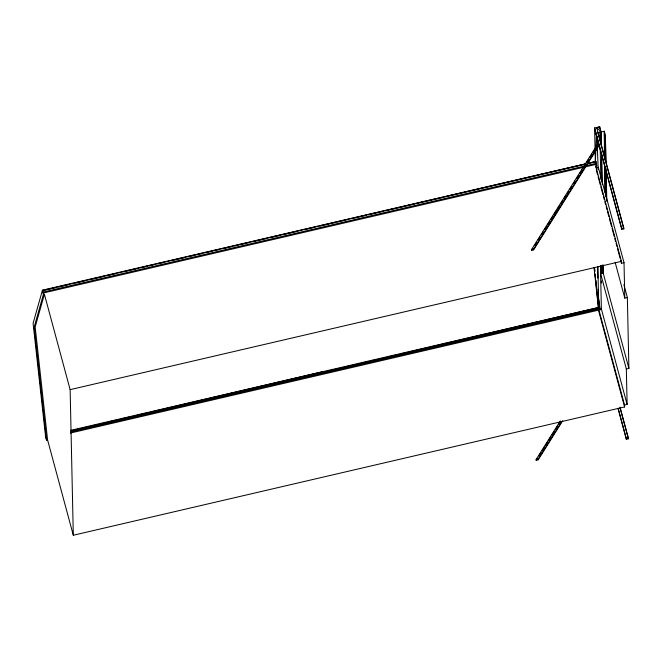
<?xml version="1.0" encoding="UTF-8"?>
<svg xmlns="http://www.w3.org/2000/svg" width="662" height="662" viewBox="0 0 662 662"><rect width="100%" height="100%" fill="white"/><g stroke="black" fill="none" stroke-linecap="round" stroke-linejoin="round"><path stroke-width="0.99" d="M595.395 161.9L595.85 149.678M595.932 147.634L596.429 134.394M42.376 290.444L33.1 323.321L45.686 437.805L46.555 440.098L47.573 439.858L35.169 326.97L44.404 294.267L43.378 294.499L34.151 327.202L46.555 440.098M595.709 161.677L589.668 163.084L595.709 161.677L595.817 162.422L595.792 161.404L587.74 163.274M595.436 166.832L595.684 165.963L596.702 165.723L595.792 161.404M596.23 167.42L596.702 165.723M533.646 249.847L533.622 249.036L599.102 144.655L599.118 145.475L533.646 249.847L531.594 250.327L531.578 249.516L598.572 142.702L598.589 143.522L593.102 152.277M531.594 250.327L532.695 248.573M534.888 245.072L536.534 242.449M538.181 239.818L539.836 237.195M541.483 234.571L543.13 231.94M544.776 229.317L546.423 226.685M547.524 224.939L549.717 221.439M550.817 219.685L553.01 216.184M554.111 214.43L556.303 210.93M557.404 209.184L559.605 205.675M560.697 203.929L562.899 200.429M563.999 198.674L566.192 195.174M567.293 193.42L568.385 191.674M570.04 189.042L571.687 186.419M573.333 183.788L574.98 181.165M576.627 178.541L578.274 175.91M579.92 173.287L582.121 169.786M583.214 168.032L585.415 164.532M586.507 162.778L588.708 159.277M589.809 157.531L592.002 154.023M562.774 420.651L538.223 459.792L536.17 460.272L536.154 459.453L560.317 420.933M536.17 460.272L537.271 458.518M538.918 455.895L541.111 452.386M542.211 450.64L544.412 447.14M545.505 445.385L547.706 441.885M548.798 440.131L550.999 436.63M552.1 434.876L554.293 431.376M555.393 429.63L557.586 426.129M558.687 424.375L559.787 422.621M538.223 459.792L538.198 458.973L561.666 421.578M77.752 429.233L80.772 428.529M94.856 425.219L97.868 424.507M108.932 421.909L111.952 421.206M113.963 420.726L117.985 419.782M123.016 418.599L129.049 417.184M137.1 415.297L146.153 413.171M151.176 411.987L160.229 409.861M162.24 409.389L177.333 405.847M179.344 405.376L322.171 371.821L322.228 372.408M345.365 366.971L348.386 366.268M361.46 363.198L365.482 362.246M373.525 360.36L376.546 359.648M387.609 357.05L396.662 354.923M401.693 353.74L407.726 352.325M409.737 351.853L413.758 350.91M415.769 350.438L427.842 347.6M429.853 347.128L456.002 340.988M458.013 340.516L598.829 307.433L598.522 304.661M598.043 132.665L604.29 131.217L605.374 135.205L605.953 162.066M42.335 290.618L42.484 291.197L42.467 290.179L585.729 163.746M318.033 226.296L43.336 290.386L50.378 288.748M319.043 226.065L585.647 164.019L444.773 196.887M52.389 288.276L56.419 287.341M58.43 286.869L67.483 284.768M75.534 282.889L84.587 280.787M89.618 279.612L98.671 277.502M100.682 277.039L104.704 276.104M106.714 275.632L115.776 273.522M123.819 271.652L135.892 268.846M140.923 267.671L146.964 266.265M148.975 265.801L152.996 264.866M158.028 263.691L164.06 262.284M172.112 260.414L184.185 257.601M189.216 256.434L195.249 255.027M197.259 254.564L201.289 253.62M206.321 252.454L212.353 251.047M214.364 250.584L218.386 249.64M223.417 248.473L232.478 246.363M234.489 245.9L238.51 244.965M240.521 244.493L249.574 242.383M254.605 241.216L266.678 238.403M271.71 237.236L280.762 235.126M282.773 234.662L286.803 233.719M288.814 233.256L297.867 231.146M305.918 229.275L314.971 227.165M320.003 225.999L329.055 223.888M331.066 223.417L335.088 222.482M337.107 222.002L346.16 219.908M354.211 218.013L366.276 215.224M368.295 214.728L377.348 212.651M379.367 212.146L383.381 211.244M385.408 210.739L394.444 208.671M396.472 208.158L414.569 203.987M416.597 203.457L442.737 197.433M43.378 294.499L42.972 292.066L584.232 166.104M586.242 165.632L596.305 163.291M42.997 293.084L583.247 167.354M585.258 166.89L596.321 164.308M596.297 167.767L598.283 167.304L624.018 262.69L624.796 298.123L627.353 297.528L623.869 284.61M531.578 249.516L533.622 249.036M623.778 228.051L623.794 228.87L621.75 229.342L621.734 228.531L623.778 228.051L596.644 127.476L601.113 131.953L601.452 147.452M597.869 266.496L598.812 309.626L624.547 405.012L624.589 406.948L73.308 535.244L70.139 389.645L621.419 261.349L595.684 165.963M620.658 260.307L621.461 263.286L624.018 262.69M624.547 405.012L627.113 404.416L601.377 309.03L600.599 273.596L603.165 273.001L602.983 264.899M70.652 430.358L598.829 307.433M70.809 430.937L598.986 308.012M70.834 431.955L599.011 309.03M598.812 309.626L601.377 309.03M70.313 433.064L598.489 310.139M627.113 404.416L626.335 368.982L628.9 368.386L627.353 297.528M536.154 459.453L538.198 458.973M628.354 437.996L628.37 438.807L626.326 439.287L626.31 438.476L628.354 437.996L620.029 407.122M597.736 132.268L623.794 228.87M621.734 228.531L594.592 127.948L599.714 126.756L601.113 131.953L601.295 143.315M594.608 128.767L598.638 143.704M599.118 145.475L621.75 229.342M596.255 169.886L597.596 174.859M598.134 176.845L600.277 184.789M600.815 186.775L602.958 194.727M603.496 196.713L604.298 199.692M604.836 201.687L605.639 204.666M606.177 206.652L606.98 209.631M607.517 211.617L608.858 216.59M609.396 218.576L611.539 226.52M612.077 228.506L614.22 236.458M614.758 238.444L615.561 241.423M616.099 243.409L616.901 246.396M617.439 248.382L620.12 258.321M615.139 262.351L624.796 298.123M603.165 273.001L628.9 368.386M600.599 273.596L626.335 368.982M624.589 406.948L598.853 311.562L594.013 267.481M620.062 408.007L628.37 438.807M618.225 408.52L626.31 438.476M617.977 408.33L626.326 439.287M44.404 294.267L70.139 389.645M42.467 290.179L42.972 292.066M47.573 439.858L73.308 535.244M45.504 436.208L45.661 436.788M598.589 143.522L594.592 127.948L595.047 148.851M598.771 305.728L599.118 307.714M600.235 309.957L598.274 296.692L599.664 309.369M594.815 270.89L594.592 268.838L594.84 271.85M595.155 273.969L595.494 277.055M595.833 280.134L596.172 283.212M596.503 286.29L596.843 289.368M597.182 292.447L597.414 294.499M597.86 298.612L598.084 300.664M595.146 274.912L595.452 277.966M595.659 280.009L598.522 308.558L598.117 289.476M600.533 265.561L600.964 273.787M601.336 280.978L601.444 283.038M600.624 265.619L601.046 273.836M596.958 136.529L597.298 145.805M597.372 147.866L598.167 169.513M601.667 265.363L601.973 273.613M621.419 261.349L621.461 263.286M606.16 171.367L606.814 201.322M604.927 160.138L604.29 131.217L604.472 158.036M605.06 166.336L605.713 196.3M601.592 153.65L602.263 184.64M599.755 128.825L599.714 126.756L596.661 128.287L596.644 127.476M599.83 131.92L600.004 140.187M600.186 148.454L600.864 179.443M602.734 265.197L602.908 273.464M598.283 167.304L598.332 169.331M595.097 150.862L595.337 161.909M597.62 266.811L597.869 278.148M605.374 135.205L605.829 162.082M605.937 168.289L606.458 199.303M601.452 153.642L601.882 181.537M603.181 265.205L603.314 273.472M604.505 163.191L604.704 192.079"/></g></svg>
